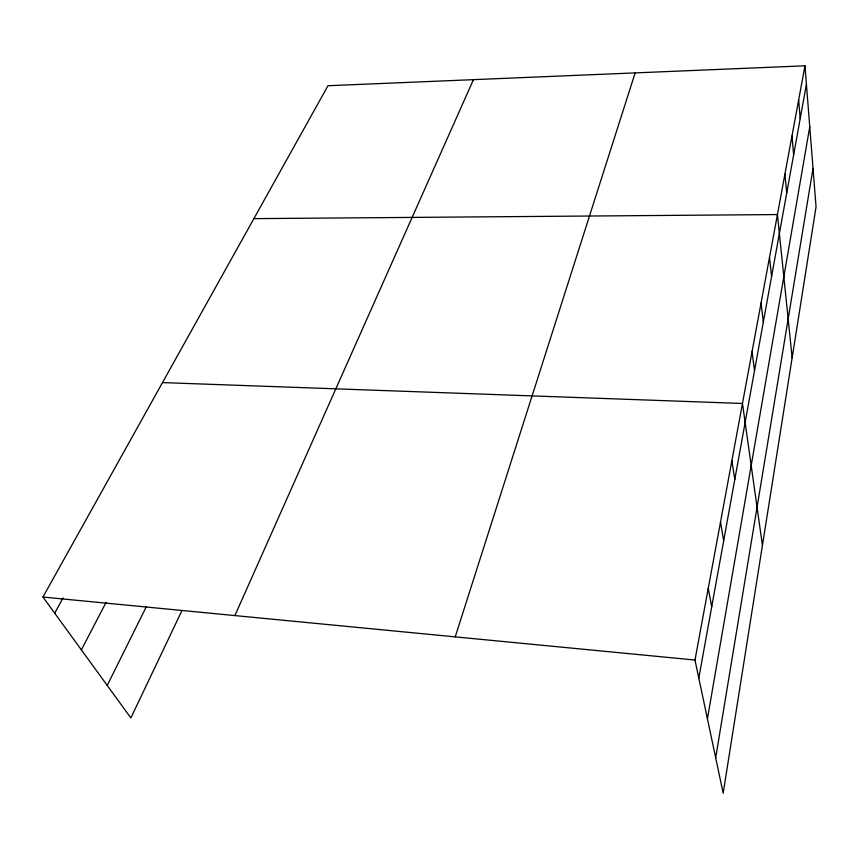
<?xml version="1.0" encoding="UTF-8"?>
<svg xmlns="http://www.w3.org/2000/svg" width="859" height="859" viewBox="0 0 859 859"><rect width="100%" height="100%" fill="white"/><g stroke="black" fill="none" stroke-linecap="round" stroke-linejoin="round"><path stroke-width="1.29" d="M715.687 757.821L813.022 168.353M707.419 718.79L809.758 126.745M698.796 678.095L806.418 84.332M804.969 65.81L816.05 206.836L723.181 793.19L694.974 660.034L804.969 65.81L327.977 85.728L42.95 597.037L130.869 717.952L181.807 610.899M455.227 636.863L635.145 72.897M234.894 615.581L473.449 79.651M107.214 685.428L146.341 606.669M81.369 649.866L106.076 602.384M54.697 613.197L63.029 597.928M253.888 218.637L777.427 214.567L792.148 357.752M162.491 382.588L742.466 403.472L762.427 545.358M42.95 597.037L694.974 660.034M708.235 588.426L711.714 606.851M720.497 522.165L723.675 540.869M731.879 460.682L734.789 479.558M752.065 351.621L754.524 370.659M761.053 303.055L763.329 322.104M769.492 257.453L771.597 276.48M784.911 174.162L786.715 193.039M791.977 136.012L793.652 154.792M798.645 99.955L800.212 118.617"/></g></svg>
